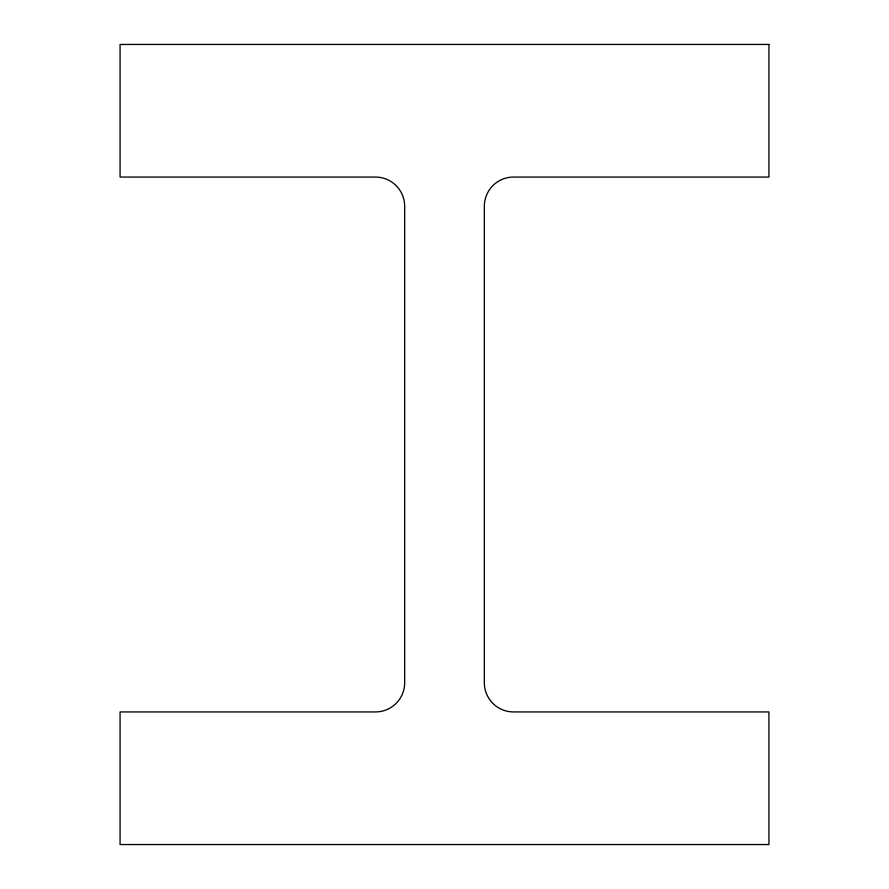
<?xml version="1.0" encoding="UTF-8"?>
<svg xmlns="http://www.w3.org/2000/svg" width="889" height="889" viewBox="0 0 889 889"><rect width="100%" height="100%" fill="white"/><g stroke="black" fill="none" stroke-linecap="round" stroke-linejoin="round"><path stroke-width="1.33" d="M768.929 44.45L120.071 44.45L120.071 177.067L375.491 177.067A29.17 29.17 0 0 1 404.662 206.237L404.662 682.763A29.17 29.17 0 0 1 375.491 711.933L120.071 711.933L120.071 844.55L768.929 844.55L768.929 711.933L513.509 711.933A29.17 29.17 0 0 1 484.338 682.763L484.338 206.237A29.17 29.17 0 0 1 513.509 177.067L768.929 177.067L768.929 44.45"/></g></svg>
